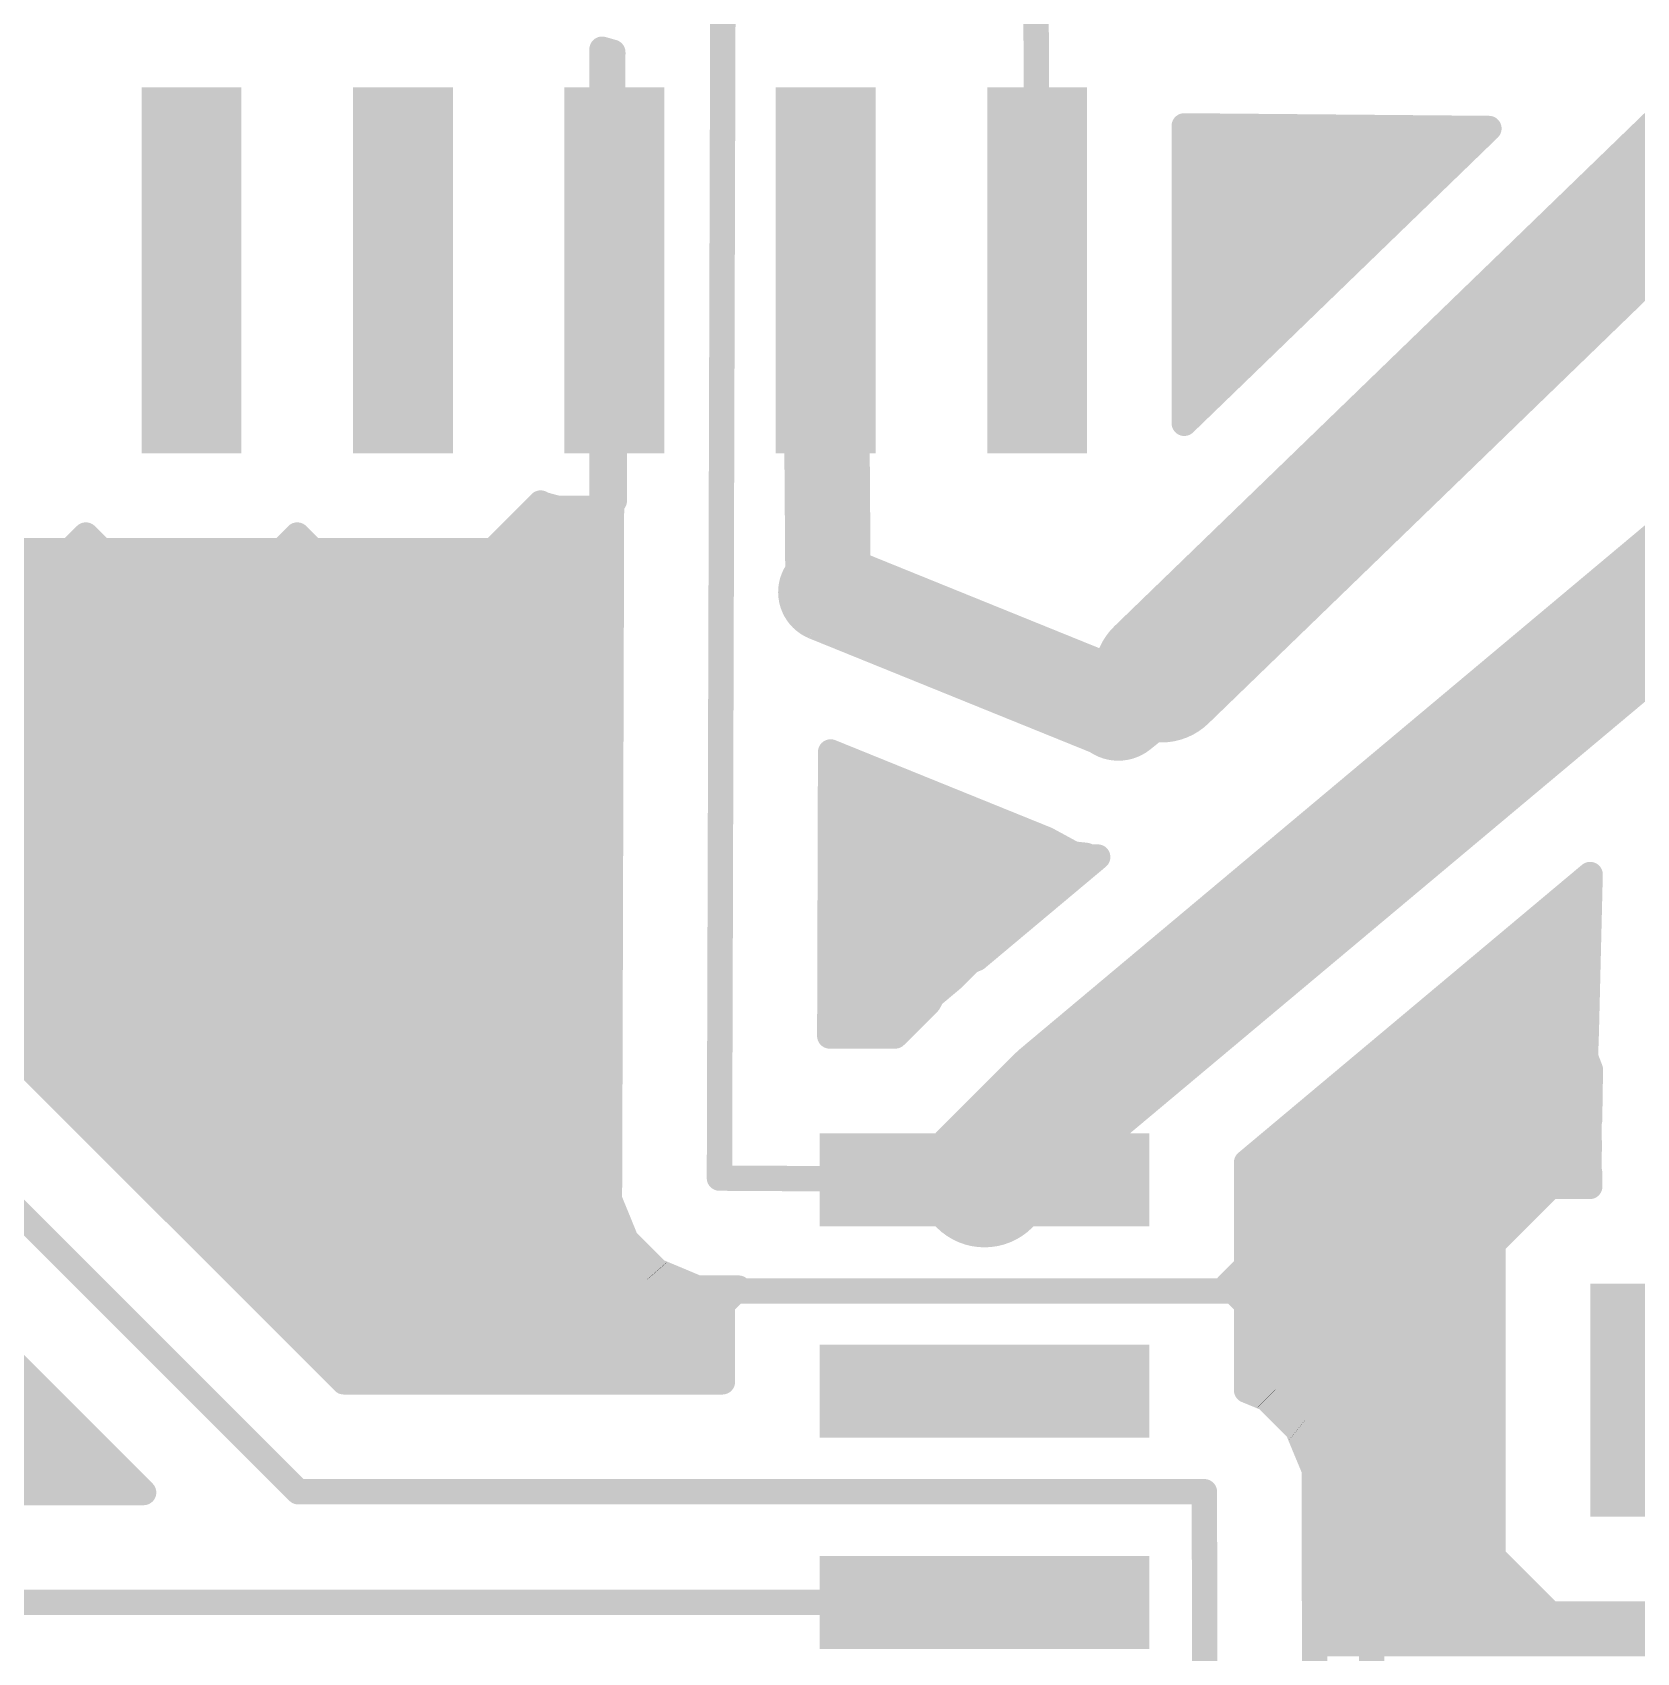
# Model space of a CAD drawing. Extents: x -10.4 to 51.9, y -1.7 to 39.2.
# Drawn here: x 12.46 to 22.1, y 15.03 to 24.77 of the extents above; entities that cross this region are included whole.
import ezdxf

# ---------------------------------------------------------------- set-up
doc = ezdxf.new("R2010")
doc.units = 0
doc.layers.add('1', color=14, linetype='CONTINUOUS')

# ---------------------------------------------------------------- blocks, each defined once
blk = doc.blocks.new('RECT')
blk.add_solid([(-0.5, -0.5), (0.5, -0.5), (-0.5, 0.5), (0.5, 0.5)])

msp = doc.modelspace()

# ---------------------------------------------------------------- linework, layer by layer
at = {"layer": '1'}
for points, const_width in [([(25.6594, 27.1218), (21.6218, 23.2122)], 0.8128), ([(16.5865, 17.8847), (16.6077, 25.1309)], 0.1524), ([(18.4888, 24.8756), (18.495, 23.34)], 0.1524), ([(15.8812, 23.4138), (15.8812, 24.6681)], 0.1524), ([(15.8812, 24.6681), (15.9459, 24.6497)], 0.1524), ([(15.9459, 24.6497), (15.9423, 23.4138)], 0.1524), ([(15.8812, 24.5364), (15.9456, 24.5364)], 0.1524), ([(15.8812, 24.384), (15.9451, 24.384)], 0.1524), ([(15.8812, 24.2316), (15.9447, 24.2316)], 0.1524), ([(19.3792, 24.2075), (21.2093, 24.1917)], 0.1524), ([(19.3792, 22.4203), (19.3792, 24.2075)], 0.1524), ([(21.2093, 24.1917), (20.9229, 23.9143)], 0.1524), ([(15.8812, 24.0792), (15.9442, 24.0792)], 0.1524), ([(19.3792, 24.0792), (21.0931, 24.0792)], 0.1524), ([(15.8812, 23.9268), (15.9438, 23.9268)], 0.1524), ([(19.3792, 23.9268), (20.9357, 23.9268)], 0.1524), ([(20.9229, 23.9143), (19.3792, 22.4203)], 0.1524), ([(15.8812, 23.7744), (15.9433, 23.7744)], 0.1524), ([(19.3792, 23.7744), (20.7783, 23.7744)], 0.1524), ([(15.8812, 23.622), (15.9429, 23.622)], 0.1524), ([(19.3792, 23.622), (20.6208, 23.622)], 0.1524), ([(17.2391, 21.4056), (17.225, 23.34)], 0.5128), ([(21.6218, 23.2122), (19.2418, 20.9087)], 0.8128), ([(15.8812, 23.4696), (15.9424, 23.4696)], 0.1524), ([(15.9423, 23.4138), (15.8812, 23.4138)], 0.1524), ([(19.3792, 23.4696), (20.4634, 23.4696)], 0.1524), ([(15.955, 21.955), (15.955, 23.34)], 0.1524), ([(19.3792, 23.3172), (20.3059, 23.3172)], 0.1524), ([(15.8812, 21.9098), (15.8812, 23.2662)], 0.1524), ([(15.8812, 23.2662), (15.9419, 23.2662)], 0.1524), ([(15.9419, 23.2662), (15.9262, 17.8873)], 0.1524), ([(15.8812, 23.1648), (15.9416, 23.1648)], 0.1524), ([(19.3792, 23.1648), (20.1484, 23.1648)], 0.1524), ([(15.8812, 23.0124), (15.9411, 23.0124)], 0.1524), ([(19.3792, 23.0124), (19.991, 23.0124)], 0.1524), ([(15.8812, 22.86), (15.9407, 22.86)], 0.1524), ([(19.3792, 22.86), (19.8335, 22.86)], 0.1524), ([(15.8812, 22.7076), (15.9402, 22.7076)], 0.1524), ([(19.3792, 22.7076), (19.6761, 22.7076)], 0.1524), ([(15.8812, 22.5552), (15.9398, 22.5552)], 0.1524), ([(19.3792, 22.5552), (19.5186, 22.5552)], 0.1524), ([(15.8812, 22.4028), (15.9393, 22.4028)], 0.1524), ([(15.8812, 22.2504), (15.9389, 22.2504)], 0.1524), ([(15.8812, 22.098), (15.9384, 22.098)], 0.1524), ([(15.227, 21.6558), (15.5123, 21.9411)], 0.1524), ([(15.5, 21.5), (15.955, 21.955)], 0.1524), ([(15.5123, 21.9411), (15.5275, 21.9323)], 0.1524), ([(15.5275, 21.9323), (15.6115, 21.9098)], 0.1524), ([(15.8812, 21.9456), (15.938, 21.9456)], 0.1524), ([(15.6115, 21.9098), (15.8812, 21.9098)], 0.1524), ([(22.4989, 21.5724), (18.6517, 18.3477)], 0.8128), ([(12.687, 21.6558), (12.78, 21.7488)], 0.1524), ([(12.78, 21.7488), (12.873, 21.6558)], 0.1524), ([(13.957, 21.6558), (14.05, 21.7488)], 0.1524), ([(14.05, 21.7488), (14.143, 21.6558)], 0.1524), ([(15.3644, 21.7932), (15.9376, 21.7932)], 0.1524), ([(10.2654, 21.6408), (15.9371, 21.6408)], 0.1524), ([(11.603, 21.6558), (12.687, 21.6558)], 0.1524), ([(12.873, 21.6558), (13.957, 21.6558)], 0.1524), ([(14.143, 21.6558), (15.227, 21.6558)], 0.1524), ([(18.9829, 20.6991), (17.2391, 21.4056)], 0.6), ([(10.2654, 21.4884), (15.9367, 21.4884)], 0.1524), ([(11.375, 21.5), (15.5, 21.5)], 0.1524), ([(15.5, 21.5), (15.5, 18)], 0.1524), ([(10.2654, 21.336), (15.9362, 21.336)], 0.1524), ([(10.2654, 21.1836), (15.9358, 21.1836)], 0.1524), ([(19.2418, 20.9087), (18.9829, 20.6991)], 0.6128), ([(10.2654, 21.0312), (15.9353, 21.0312)], 0.1524), ([(10.2654, 20.8788), (15.9349, 20.8788)], 0.1524), ([(10.2654, 20.7264), (15.9344, 20.7264)], 0.1524), ([(14.3297, 16.6604), (10.2654, 20.7247)], 0.1524), ([(10.4161, 20.574), (15.934, 20.574)], 0.1524), ([(14.0562, 16), (9.605, 20.4512)], 0.1524), ([(10.5685, 20.4216), (15.9336, 20.4216)], 0.1524), ([(17.2494, 18.7386), (17.2544, 20.4454)], 0.1524), ([(17.2543, 20.4216), (17.3131, 20.4216)], 0.1524), ([(17.2544, 20.4454), (18.552, 19.9197)], 0.1524), ([(10.7209, 20.2692), (15.9331, 20.2692)], 0.1524), ([(17.2539, 20.2692), (17.6893, 20.2692)], 0.1524), ([(10.8733, 20.1168), (15.9327, 20.1168)], 0.1524), ([(17.2535, 20.1168), (18.0655, 20.1168)], 0.1524), ([(9.2309, 19.8913), (13.1269, 15.9954)], 0.1524), ([(11.0257, 19.9644), (15.9322, 19.9644)], 0.1524), ([(17.253, 19.9644), (18.4417, 19.9644)], 0.1524), ([(18.552, 19.9197), (18.7136, 19.8319)], 0.1524), ([(11.1781, 19.812), (15.9318, 19.812)], 0.1524), ([(17.2526, 19.812), (18.8566, 19.812)], 0.1524), ([(18.8589, 19.8139), (18.132, 19.2046)], 0.1524), ([(18.7136, 19.8319), (18.7879, 19.8241)], 0.1524), ([(18.7879, 19.8241), (18.8139, 19.8136)], 0.1524), ([(18.8139, 19.8136), (18.8589, 19.8139)], 0.1524), ([(19.7538, 17.9789), (21.8175, 19.7087)], 0.1524), ([(21.8175, 19.7087), (21.7947, 18.77)], 0.1524), ([(11.3305, 19.6596), (15.9313, 19.6596)], 0.1524), ([(17.2521, 19.6596), (18.6748, 19.6596)], 0.1524), ([(21.7589, 19.6596), (21.8163, 19.6596)], 0.1524), ([(11.4829, 19.5072), (15.9309, 19.5072)], 0.1524), ([(17.2517, 19.5072), (18.493, 19.5072)], 0.1524), ([(21.5771, 19.5072), (21.8126, 19.5072)], 0.1524), ([(11.6353, 19.3548), (15.9304, 19.3548)], 0.1524), ([(17.2512, 19.3548), (18.3111, 19.3548)], 0.1524), ([(21.3953, 19.3548), (21.8089, 19.3548)], 0.1524), ([(11.7877, 19.2024), (15.93, 19.2024)], 0.1524), ([(17.2508, 19.2024), (18.1266, 19.2024)], 0.1524), ([(18.132, 19.2046), (18.0906, 19.1875)], 0.1524), ([(21.2135, 19.2024), (21.8052, 19.2024)], 0.1524), ([(18.0906, 19.1875), (17.982, 19.0789)], 0.1524), ([(11.9401, 19.05), (15.9295, 19.05)], 0.1524), ([(17.2503, 19.05), (17.9475, 19.05)], 0.1524), ([(17.982, 19.0789), (17.8643, 18.9803)], 0.1524), ([(21.0316, 19.05), (21.8015, 19.05)], 0.1524), ([(17.8436, 18.9405), (17.6417, 18.7386)], 0.1524), ([(17.8643, 18.9803), (17.8436, 18.9405)], 0.1524), ([(12.0925, 18.8976), (15.9291, 18.8976)], 0.1524), ([(17.2499, 18.8976), (17.8007, 18.8976)], 0.1524), ([(20.8498, 18.8976), (21.7978, 18.8976)], 0.1524), ([(12.2449, 18.7452), (15.9287, 18.7452)], 0.1524), ([(17.6417, 18.7386), (17.2494, 18.7386)], 0.1524), ([(17.2495, 18.7452), (17.6483, 18.7452)], 0.1524), ([(20.668, 18.7452), (21.7939, 18.7452)], 0.1524), ([(21.7947, 18.77), (21.7895, 18.6175)], 0.1524), ([(18.6517, 18.3477), (18.179, 17.875)], 0.8128), ([(21.7895, 18.6175), (21.7909, 18.6135)], 0.1524), ([(12.3973, 18.5928), (15.9282, 18.5928)], 0.1524), ([(20.4862, 18.5928), (21.7972, 18.5928)], 0.1524), ([(21.7909, 18.6135), (21.7908, 18.6094)], 0.1524), ([(21.7908, 18.6094), (21.8189, 18.5367)], 0.1524), ([(21.8189, 18.5367), (21.8144, 18.232)], 0.1524), ([(12.5497, 18.4404), (15.9278, 18.4404)], 0.1524), ([(20.3044, 18.4404), (21.8175, 18.4404)], 0.1524), ([(12.7021, 18.288), (15.9273, 18.288)], 0.1524), ([(20.1225, 18.288), (21.8152, 18.288)], 0.1524), ([(21.8144, 18.232), (21.8102, 18.2215)], 0.1524), ([(12.8545, 18.1356), (15.9269, 18.1356)], 0.1524), ([(19.9407, 18.1356), (21.8113, 18.1356)], 0.1524), ([(21.8102, 18.2215), (21.8121, 18.0758)], 0.1524), ([(21.8121, 18.0758), (21.8099, 17.9301)], 0.1524), ([(13.0069, 17.9832), (15.9264, 17.9832)], 0.1524), ([(15.5, 18), (16.2267, 17.2067)], 0.1524), ([(19.7538, 17.3536), (19.7538, 17.9789)], 0.1524), ([(19.7589, 17.9832), (21.8107, 17.9832)], 0.1524), ([(15.9262, 17.8873), (15.9254, 17.7573)], 0.1524), ([(18.179, 17.875), (16.5865, 17.8847)], 0.1524), ([(21.8099, 17.9301), (21.8141, 17.9196)], 0.1524), ([(21.8141, 17.9196), (21.8151, 17.8345)], 0.1524), ([(13.1593, 17.8308), (15.9258, 17.8308)], 0.1524), ([(15.9254, 17.7573), (15.9258, 17.7563)], 0.1524), ([(15.9258, 17.7563), (15.9258, 17.7552)], 0.1524), ([(15.9258, 17.7552), (15.9754, 17.6345)], 0.1524), ([(19.7538, 17.8308), (21.5733, 17.8308)], 0.1524), ([(21.577, 17.8345), (21.2348, 17.4923)], 0.1524), ([(21.8151, 17.8345), (21.577, 17.8345)], 0.1524), ([(13.3117, 17.6784), (15.9573, 17.6784)], 0.1524), ([(19.7538, 17.6784), (21.4209, 17.6784)], 0.1524), ([(15.9754, 17.6345), (16.0244, 17.514)], 0.1524), ([(13.4641, 17.526), (16.0195, 17.526)], 0.1524), ([(16.0244, 17.514), (16.0252, 17.5132)], 0.1524), ([(16.0252, 17.5132), (16.0256, 17.5122)], 0.1524), ([(16.0256, 17.5122), (16.1174, 17.4199)], 0.1524), ([(19.7538, 17.526), (21.2685, 17.526)], 0.1524), ([(21.2348, 17.4923), (21.2348, 15.6083)], 0.1524), ([(13.6165, 17.3736), (16.1631, 17.3736)], 0.1524), ([(16.1174, 17.4199), (16.2091, 17.3271)], 0.1524), ([(19.6402, 17.24), (19.7538, 17.3536)], 0.1524), ([(19.7538, 17.3736), (21.2348, 17.3736)], 0.1524), ([(16.2091, 17.3271), (16.2101, 17.3267)], 0.1524), ([(16.2101, 17.3267), (16.2108, 17.3259)], 0.1524), ([(16.2108, 17.3259), (16.331, 17.2757)], 0.1524), ([(16.331, 17.2757), (16.4512, 17.2251)], 0.1524), ([(13.7689, 17.2212), (16.699, 17.2212)], 0.1524), ([(16.2267, 17.2067), (19.9667, 17.2067)], 0.1524), ([(16.4512, 17.2251), (16.4523, 17.2251)], 0.1524), ([(16.4523, 17.2251), (16.4533, 17.2246)], 0.1524), ([(16.4533, 17.2246), (16.5837, 17.2243)], 0.1524), ([(16.5837, 17.2243), (16.7014, 17.2235)], 0.1524), ([(16.7014, 17.2235), (16.6042, 17.1264)], 0.1524), ([(19.7538, 17.1264), (19.6402, 17.24)], 0.1524), ([(19.659, 17.2212), (21.2348, 17.2212)], 0.1524), ([(19.9667, 17.2067), (20.5, 16.74)], 0.1524), ([(13.9213, 17.0688), (16.6042, 17.0688)], 0.1524), ([(16.6042, 17.1264), (16.6042, 16.6604)], 0.1524), ([(19.7538, 16.6097), (19.7538, 17.1264)], 0.1524), ([(19.7538, 17.0688), (21.2348, 17.0688)], 0.1524), ([(14.0737, 16.9164), (16.6042, 16.9164)], 0.1524), ([(19.7538, 16.9164), (21.2348, 16.9164)], 0.1524), ([(14.2261, 16.764), (16.6042, 16.764)], 0.1524), ([(19.7538, 16.764), (21.2348, 16.764)], 0.1524), ([(20.5, 16.74), (20.534, 5.5)], 0.1524), ([(10.3558, 16.6116), (12.5107, 16.6116)], 0.1524), ([(16.6042, 16.6604), (14.3297, 16.6604)], 0.1524), ([(19.7538, 16.6116), (21.2348, 16.6116)], 0.1524), ([(19.873, 16.5606), (19.7538, 16.6097)], 0.1524), ([(19.8735, 16.5601), (19.873, 16.5606)], 0.1524), ([(19.8741, 16.5599), (19.8735, 16.5601)], 0.1524), ([(19.9665, 16.4674), (19.8741, 16.5599)], 0.1524), ([(10.3558, 16.4592), (12.6631, 16.4592)], 0.1524), ([(20.0592, 16.3751), (19.9665, 16.4674)], 0.1524), ([(19.9748, 16.4592), (21.2348, 16.4592)], 0.1524), ([(10.3558, 16.3068), (12.8155, 16.3068)], 0.1524), ([(20.0594, 16.3745), (20.0592, 16.3751)], 0.1524), ([(20.0599, 16.3741), (20.0594, 16.3745)], 0.1524), ([(20.1099, 16.2533), (20.0599, 16.3741)], 0.1524), ([(20.0877, 16.3068), (21.2348, 16.3068)], 0.1524), ([(20.1601, 16.1326), (20.1099, 16.2533)], 0.1524), ([(10.3558, 16.1544), (12.9679, 16.1544)], 0.1524), ([(20.1511, 16.1544), (21.2348, 16.1544)], 0.1524), ([(20.1601, 16.132), (20.1601, 16.1326)], 0.1524), ([(20.1604, 16.1314), (20.1601, 16.132)], 0.1524), ([(20.1604, 16.0003), (20.1604, 16.1314)], 0.1524), ([(10.2742, 16.002), (13.1203, 16.002)], 0.1524), ([(13.1269, 15.9954), (12.2036, 15.9954)], 0.1524), ([(19.5, 16), (14.0562, 16)], 0.1524), ([(19.5096, 10.8939), (19.5, 16)], 0.1524), ([(20.1604, 16.002), (21.2348, 16.002)], 0.1524), ([(20.1698, 11.0259), (20.1604, 16.0003)], 0.1524), ([(20.1607, 15.8496), (21.2348, 15.8496)], 0.1524), ([(20.161, 15.6972), (21.2348, 15.6972)], 0.1524), ([(21.2348, 15.6083), (21.577, 15.2661)], 0.1524), ([(20.1613, 15.5448), (21.2984, 15.5448)], 0.1524), ([(12.335, 15.335), (18.179, 15.335)], 0.1524), ([(20.1615, 15.3924), (21.4508, 15.3924)], 0.1524), ([(20.1618, 15.24), (39.3178, 15.24)], 0.1524), ([(21.577, 15.2661), (23.661, 15.2661)], 0.1524), ([(20.1621, 15.0876), (39.3175, 15.0876)], 0.1524)]:
    msp.add_lwpolyline(points, dxfattribs=dict(at, const_width=const_width))
for points, const_width in [([(15.9193, 24.6681, 1), (15.8431, 24.6681)], 0.0762), ([(15.8916, 24.7047, 1), (15.8708, 24.6314)], 0.0762), ([(15.984, 24.6496, 1), (15.9078, 24.6498)], 0.0762), ([(15.9355, 24.6131, 1), (15.9563, 24.6864)], 0.0762), ([(15.8812, 24.5745, 1), (15.8812, 24.4983)], 0.0762), ([(15.9456, 24.4983, 1), (15.9456, 24.5745)], 0.0762), ([(15.8812, 24.4221, 1), (15.8812, 24.3459)], 0.0762), ([(15.9451, 24.3459, 1), (15.9451, 24.4221)], 0.0762), ([(15.8812, 24.2697, 1), (15.8812, 24.1935)], 0.0762), ([(15.9447, 24.1935, 1), (15.9447, 24.2697)], 0.0762), ([(19.3795, 24.2456, 1), (19.3789, 24.1694)], 0.0762), ([(19.4173, 24.2075, 1), (19.3411, 24.2075)], 0.0762), ([(21.2358, 24.1644, 1), (21.1828, 24.2191)], 0.0762), ([(21.209, 24.1536, 1), (21.2097, 24.2298)], 0.0762), ([(15.8812, 24.1173, 1), (15.8812, 24.0411)], 0.0762), ([(15.9442, 24.0411, 1), (15.9442, 24.1173)], 0.0762), ([(19.3792, 24.1173, 1), (19.3792, 24.0411)], 0.0762), ([(21.0931, 24.0411, 1), (21.0931, 24.1173)], 0.0762), ([(15.8812, 23.9649, 1), (15.8812, 23.8887)], 0.0762), ([(15.9438, 23.8887, 1), (15.9438, 23.9649)], 0.0762), ([(19.3792, 23.9649, 1), (19.3792, 23.8887)], 0.0762), ([(20.8963, 23.9417, 1), (20.9494, 23.887)], 0.0762), ([(20.9494, 23.887, 1), (20.8964, 23.9417)], 0.0762), ([(20.9357, 23.8887, 1), (20.9357, 23.9649)], 0.0762), ([(15.8812, 23.8125, 1), (15.8812, 23.7363)], 0.0762), ([(15.9433, 23.7363, 1), (15.9433, 23.8125)], 0.0762), ([(19.3792, 23.8125, 1), (19.3792, 23.7363)], 0.0762), ([(20.7783, 23.7363, 1), (20.7783, 23.8125)], 0.0762), ([(15.8812, 23.6601, 1), (15.8812, 23.5839)], 0.0762), ([(15.9429, 23.5839, 1), (15.9429, 23.6601)], 0.0762), ([(19.3792, 23.6601, 1), (19.3792, 23.5839)], 0.0762), ([(20.6208, 23.5839, 1), (20.6208, 23.6601)], 0.0762), ([(17.3532, 23.3409, 1), (17.0968, 23.3391)], 0.2564), ([(21.4804, 23.3582, 1), (21.7631, 23.0663)], 0.4064), ([(21.7631, 23.0662, 1), (21.4805, 23.3582)], 0.4064), ([(15.8812, 23.5077, 1), (15.8812, 23.4315)], 0.0762), ([(15.8812, 23.4519, 1), (15.8812, 23.3757)], 0.0762), ([(15.9423, 23.3757, 1), (15.9423, 23.4519)], 0.0762), ([(15.9424, 23.4315, 1), (15.9424, 23.5077)], 0.0762), ([(19.3792, 23.5077, 1), (19.3792, 23.4315)], 0.0762), ([(20.4634, 23.4315, 1), (20.4634, 23.5077)], 0.0762), ([(15.8431, 23.4138, 1), (15.9193, 23.4138)], 0.0762), ([(15.9042, 23.4139, 1), (15.9804, 23.4137)], 0.0762), ([(15.9931, 23.34, 1), (15.9169, 23.34)], 0.0762), ([(18.4569, 23.3398, 1), (18.5331, 23.3402)], 0.0762), ([(19.3792, 23.3553, 1), (19.3792, 23.2791)], 0.0762), ([(20.3059, 23.2791, 1), (20.3059, 23.3553)], 0.0762), ([(15.9193, 23.2662, 1), (15.8431, 23.2662)], 0.0762), ([(15.8812, 23.3043, 1), (15.8812, 23.2281)], 0.0762), ([(15.9799, 23.2661, 1), (15.9038, 23.2663)], 0.0762), ([(15.9419, 23.2281, 1), (15.9419, 23.3043)], 0.0762), ([(15.8812, 23.2029, 1), (15.8812, 23.1267)], 0.0762), ([(15.9416, 23.1267, 1), (15.9416, 23.2029)], 0.0762), ([(19.3792, 23.2029, 1), (19.3792, 23.1267)], 0.0762), ([(20.1484, 23.1267, 1), (20.1484, 23.2029)], 0.0762), ([(15.8812, 23.0505, 1), (15.8812, 22.9743)], 0.0762), ([(15.9411, 22.9743, 1), (15.9411, 23.0505)], 0.0762), ([(19.3792, 23.0505, 1), (19.3792, 22.9743)], 0.0762), ([(19.991, 22.9743, 1), (19.991, 23.0505)], 0.0762), ([(15.8812, 22.8981, 1), (15.8812, 22.8219)], 0.0762), ([(15.9407, 22.8219, 1), (15.9407, 22.8981)], 0.0762), ([(19.3792, 22.8981, 1), (19.3792, 22.8219)], 0.0762), ([(19.8335, 22.8219, 1), (19.8335, 22.8981)], 0.0762), ([(15.8812, 22.7457, 1), (15.8812, 22.6695)], 0.0762), ([(15.9402, 22.6695, 1), (15.9402, 22.7457)], 0.0762), ([(19.3792, 22.7457, 1), (19.3792, 22.6695)], 0.0762), ([(19.6761, 22.6695, 1), (19.6761, 22.7457)], 0.0762), ([(15.8812, 22.5933, 1), (15.8812, 22.5171)], 0.0762), ([(15.9398, 22.5171, 1), (15.9398, 22.5933)], 0.0762), ([(19.3792, 22.5933, 1), (19.3792, 22.5171)], 0.0762), ([(19.5186, 22.5171, 1), (19.5186, 22.5933)], 0.0762), ([(15.8812, 22.4409, 1), (15.8812, 22.3647)], 0.0762), ([(15.9393, 22.3647, 1), (15.9393, 22.4409)], 0.0762), ([(19.3527, 22.4477, 1), (19.4057, 22.3929)], 0.0762), ([(19.3411, 22.4203, 1), (19.4173, 22.4203)], 0.0762), ([(15.8812, 22.2885, 1), (15.8812, 22.2123)], 0.0762), ([(15.9389, 22.2123, 1), (15.9389, 22.2885)], 0.0762), ([(15.8812, 22.1361, 1), (15.8812, 22.0599)], 0.0762), ([(15.9384, 22.0599, 1), (15.9384, 22.1361)], 0.0762), ([(15.5313, 21.9741, 1), (15.4932, 21.9081)], 0.0762), ([(15.5392, 21.9142, 1), (15.4853, 21.9681)], 0.0762), ([(15.5374, 21.9691, 1), (15.5177, 21.8955)], 0.0762), ([(15.5085, 21.8993, 1), (15.5466, 21.9653)], 0.0762), ([(15.8812, 21.9837, 1), (15.8812, 21.9075)], 0.0762), ([(15.9819, 21.9281, 1), (15.9281, 21.9819)], 0.0762), ([(15.938, 21.9075, 1), (15.938, 21.9837)], 0.0762), ([(15.6115, 21.9479, 1), (15.6115, 21.8717)], 0.0762), ([(15.6017, 21.873, 1), (15.6214, 21.9466)], 0.0762), ([(15.8431, 21.9098, 1), (15.9193, 21.9098)], 0.0762), ([(15.8812, 21.8717, 1), (15.8812, 21.9479)], 0.0762), ([(15.9169, 21.955, 1), (15.9931, 21.955)], 0.0762), ([(12.8069, 21.7758, 1), (12.7531, 21.7219)], 0.0762), ([(12.8069, 21.7219, 1), (12.7531, 21.7758)], 0.0762), ([(14.0769, 21.7758, 1), (14.0231, 21.7219)], 0.0762), ([(14.0769, 21.7219, 1), (14.0231, 21.7758)], 0.0762), ([(15.3644, 21.8313, 1), (15.3644, 21.7551)], 0.0762), ([(15.9376, 21.7551, 1), (15.9376, 21.8313)], 0.0762), ([(12.66, 21.6827, 1), (12.7139, 21.6289)], 0.0762), ([(12.687, 21.6177, 1), (12.687, 21.6939)], 0.0762), ([(12.873, 21.6939, 1), (12.873, 21.6177)], 0.0762), ([(12.8461, 21.6289, 1), (12.9, 21.6827)], 0.0762), ([(13.93, 21.6827, 1), (13.9839, 21.6289)], 0.0762), ([(13.957, 21.6177, 1), (13.957, 21.6939)], 0.0762), ([(14.143, 21.6939, 1), (14.143, 21.6177)], 0.0762), ([(14.1161, 21.6289, 1), (14.17, 21.6827)], 0.0762), ([(15.2, 21.6827, 1), (15.2539, 21.6289)], 0.0762), ([(15.227, 21.6177, 1), (15.227, 21.6939)], 0.0762), ([(15.9371, 21.6027, 1), (15.9371, 21.6789)], 0.0762), ([(17.2954, 21.5446, 1), (17.1827, 21.2666)], 0.3), ([(15.5381, 21.5, 1), (15.4619, 21.5)], 0.0762), ([(15.4731, 21.5269, 1), (15.5269, 21.4731)], 0.0762), ([(15.5, 21.4619, 1), (15.5, 21.5381)], 0.0762), ([(15.9367, 21.4503, 1), (15.9367, 21.5265)], 0.0762), ([(17.1109, 21.4047, 1), (17.3673, 21.4066)], 0.2564), ([(15.9362, 21.2979, 1), (15.9362, 21.3741)], 0.0762), ([(15.9358, 21.1455, 1), (15.9358, 21.2217)], 0.0762), ([(19.1005, 21.0548, 1), (19.3832, 20.7627)], 0.4064), ([(19.3382, 20.7897, 1), (19.1454, 21.0278)], 0.3064), ([(15.9353, 20.9931, 1), (15.9353, 21.0693)], 0.0762), ([(15.9349, 20.8407, 1), (15.9349, 20.9169)], 0.0762), ([(18.8865, 20.8182, 1), (19.0793, 20.58)], 0.3064), ([(18.9266, 20.5601, 1), (19.0393, 20.8381)], 0.3), ([(15.9344, 20.6883, 1), (15.9344, 20.7645)], 0.0762), ([(15.934, 20.5359, 1), (15.934, 20.6121)], 0.0762), ([(15.9336, 20.3835, 1), (15.9336, 20.4597)], 0.0762), ([(17.2543, 20.4597, 1), (17.2543, 20.3835)], 0.0762), ([(17.2925, 20.4453, 1), (17.2163, 20.4455)], 0.0762), ([(17.2687, 20.4807, 1), (17.2401, 20.4101)], 0.0762), ([(17.3131, 20.3835, 1), (17.3131, 20.4597)], 0.0762), ([(15.9331, 20.2311, 1), (15.9331, 20.3073)], 0.0762), ([(17.2539, 20.3073, 1), (17.2539, 20.2311)], 0.0762), ([(17.6893, 20.2311, 1), (17.6893, 20.3073)], 0.0762), ([(15.9327, 20.0787, 1), (15.9327, 20.1549)], 0.0762), ([(17.2535, 20.1549, 1), (17.2535, 20.0787)], 0.0762), ([(18.0655, 20.0787, 1), (18.0655, 20.1549)], 0.0762), ([(15.9322, 19.9263, 1), (15.9322, 20.0025)], 0.0762), ([(17.253, 20.0025, 1), (17.253, 19.9263)], 0.0762), ([(18.4417, 19.9263, 1), (18.4417, 20.0025)], 0.0762), ([(18.5701, 19.9532, 1), (18.5338, 19.8862)], 0.0762), ([(18.5377, 19.8844, 1), (18.5663, 19.955)], 0.0762), ([(15.9318, 19.7739, 1), (15.9318, 19.8501)], 0.0762), ([(17.2526, 19.8501, 1), (17.2526, 19.7739)], 0.0762), ([(18.7176, 19.8698, 1), (18.7096, 19.794)], 0.0762), ([(18.6954, 19.7985, 1), (18.7318, 19.8654)], 0.0762), ([(18.8022, 19.8594, 1), (18.7736, 19.7888)], 0.0762), ([(18.8136, 19.8517, 1), (18.8142, 19.7755)], 0.0762), ([(18.7839, 19.7862, 1), (18.7919, 19.862)], 0.0762), ([(18.7996, 19.7783, 1), (18.8282, 19.8489)], 0.0762), ([(18.8834, 19.7847, 1), (18.8344, 19.8431)], 0.0762), ([(18.8566, 19.7739, 1), (18.8566, 19.8501)], 0.0762), ([(18.8592, 19.7758, 1), (18.8586, 19.852)], 0.0762), ([(21.8556, 19.7078, 1), (21.7794, 19.7096)], 0.0762), ([(21.842, 19.6795, 1), (21.793, 19.7379)], 0.0762), ([(15.9313, 19.6215, 1), (15.9313, 19.6977)], 0.0762), ([(17.2521, 19.6977, 1), (17.2521, 19.6215)], 0.0762), ([(18.6748, 19.6215, 1), (18.6748, 19.6977)], 0.0762), ([(21.7589, 19.6977, 1), (21.7589, 19.6215)], 0.0762), ([(21.8163, 19.6215, 1), (21.8163, 19.6977)], 0.0762), ([(15.9309, 19.4691, 1), (15.9309, 19.5453)], 0.0762), ([(17.2517, 19.5453, 1), (17.2517, 19.4691)], 0.0762), ([(18.493, 19.4691, 1), (18.493, 19.5453)], 0.0762), ([(21.5771, 19.5453, 1), (21.5771, 19.4691)], 0.0762), ([(21.8126, 19.4691, 1), (21.8126, 19.5453)], 0.0762), ([(15.9304, 19.3167, 1), (15.9304, 19.3929)], 0.0762), ([(17.2512, 19.3929, 1), (17.2512, 19.3167)], 0.0762), ([(18.3111, 19.3167, 1), (18.3111, 19.3929)], 0.0762), ([(21.3953, 19.3929, 1), (21.3953, 19.3167)], 0.0762), ([(21.8089, 19.3167, 1), (21.8089, 19.3929)], 0.0762), ([(15.93, 19.1643, 1), (15.93, 19.2405)], 0.0762), ([(17.2508, 19.2405, 1), (17.2508, 19.1643)], 0.0762), ([(18.1466, 19.1694, 1), (18.1174, 19.2398)], 0.0762), ([(18.1266, 19.1643, 1), (18.1266, 19.2405)], 0.0762), ([(21.2135, 19.2405, 1), (21.2135, 19.1643)], 0.0762), ([(21.8052, 19.1643, 1), (21.8052, 19.2405)], 0.0762), ([(18.076, 19.2227, 1), (18.1051, 19.1523)], 0.0762), ([(18.1175, 19.1605, 1), (18.0636, 19.2144)], 0.0762), ([(18.1075, 19.2338, 1), (18.1565, 19.1754)], 0.0762), ([(15.9295, 19.0119, 1), (15.9295, 19.0881)], 0.0762), ([(17.2503, 19.0881, 1), (17.2503, 19.0119)], 0.0762), ([(17.9551, 19.1059, 1), (18.0089, 19.052)], 0.0762), ([(17.9475, 19.0119, 1), (17.9475, 19.0881)], 0.0762), ([(18.0065, 19.0497, 1), (17.9575, 19.1081)], 0.0762), ([(21.0316, 19.0881, 1), (21.0316, 19.0119)], 0.0762), ([(21.8015, 19.0119, 1), (21.8015, 19.0881)], 0.0762), ([(17.8098, 18.9581, 1), (17.8774, 18.9229)], 0.0762), ([(17.8706, 18.9136, 1), (17.8167, 18.9675)], 0.0762), ([(17.8399, 19.0095, 1), (17.8888, 18.9511)], 0.0762), ([(17.8981, 18.9627, 1), (17.8306, 18.9979)], 0.0762), ([(15.9291, 18.8595, 1), (15.9291, 18.9357)], 0.0762), ([(17.2499, 18.9357, 1), (17.2499, 18.8595)], 0.0762), ([(17.8007, 18.8595, 1), (17.8007, 18.9357)], 0.0762), ([(20.8498, 18.9357, 1), (20.8498, 18.8595)], 0.0762), ([(21.7978, 18.8595, 1), (21.7978, 18.9357)], 0.0762), ([(15.9287, 18.7071, 1), (15.9287, 18.7833)], 0.0762), ([(17.2494, 18.7767, 1), (17.2494, 18.7005)], 0.0762), ([(17.2495, 18.7833, 1), (17.2495, 18.7071)], 0.0762), ([(17.6147, 18.7655, 1), (17.6686, 18.7117)], 0.0762), ([(17.6417, 18.7005, 1), (17.6417, 18.7767)], 0.0762), ([(17.6483, 18.7071, 1), (17.6483, 18.7833)], 0.0762), ([(20.668, 18.7833, 1), (20.668, 18.7071)], 0.0762), ([(21.7566, 18.7709, 1), (21.8328, 18.7691)], 0.0762), ([(21.8328, 18.7687, 1), (21.7567, 18.7713)], 0.0762), ([(21.7939, 18.7071, 1), (21.7939, 18.7833)], 0.0762), ([(17.2113, 18.7387, 1), (17.2875, 18.7385)], 0.0762), ([(18.5212, 18.5034, 1), (18.7822, 18.192)], 0.4064), ([(18.7954, 18.204, 1), (18.508, 18.4914)], 0.4064), ([(21.8252, 18.6308, 1), (21.7538, 18.6041)], 0.0762), ([(15.9282, 18.5547, 1), (15.9282, 18.6309)], 0.0762), ([(20.4862, 18.6309, 1), (20.4862, 18.5547)], 0.0762), ([(21.7514, 18.6188, 1), (21.8276, 18.6161)], 0.0762), ([(21.8264, 18.6231, 1), (21.7553, 18.5957)], 0.0762), ([(21.7528, 18.6103, 1), (21.8289, 18.6084)], 0.0762), ([(21.829, 18.6126, 1), (21.7529, 18.6145)], 0.0762), ([(21.7553, 18.6002, 1), (21.8266, 18.6269)], 0.0762), ([(21.857, 18.5362, 1), (21.7808, 18.5373)], 0.0762), ([(21.7972, 18.5547, 1), (21.7972, 18.6309)], 0.0762), ([(12.5497, 18.4785, 1), (12.5497, 18.4023)], 0.0762), ([(15.9278, 18.4023, 1), (15.9278, 18.4785)], 0.0762), ([(20.3044, 18.4785, 1), (20.3044, 18.4023)], 0.0762), ([(21.7833, 18.523, 1), (21.8544, 18.5505)], 0.0762), ([(21.8175, 18.4023, 1), (21.8175, 18.4785)], 0.0762), ([(12.7021, 18.3261, 1), (12.7021, 18.2499)], 0.0762), ([(15.9273, 18.2499, 1), (15.9273, 18.3261)], 0.0762), ([(20.1225, 18.3261, 1), (20.1225, 18.2499)], 0.0762), ([(21.8497, 18.2179, 1), (21.779, 18.2461)], 0.0762), ([(21.8152, 18.2499, 1), (21.8152, 18.3261)], 0.0762), ([(12.8545, 18.1737, 1), (12.8545, 18.0975)], 0.0762), ([(15.9269, 18.0975, 1), (15.9269, 18.1737)], 0.0762), ([(18.0353, 18.0187, 1), (18.3227, 17.7313)], 0.4064), ([(19.9407, 18.1737, 1), (19.9407, 18.0975)], 0.0762), ([(21.8483, 18.222, 1), (21.7721, 18.221)], 0.0762), ([(21.7748, 18.2357, 1), (21.8456, 18.2074)], 0.0762), ([(21.7763, 18.2326, 1), (21.8525, 18.2314)], 0.0762), ([(21.8113, 18.0975, 1), (21.8113, 18.1737)], 0.0762), ([(21.8501, 18.0752, 1), (21.774, 18.0763)], 0.0762), ([(21.774, 18.0753, 1), (21.8502, 18.0763)], 0.0762), ([(13.0069, 18.0213, 1), (13.0069, 17.9451)], 0.0762), ([(15.5281, 18.0257, 1), (15.4719, 17.9743)], 0.0762), ([(15.4619, 18, 1), (15.5381, 18)], 0.0762), ([(15.9264, 17.9451, 1), (15.9264, 18.0213)], 0.0762), ([(19.7919, 17.9789, 1), (19.7157, 17.9789)], 0.0762), ([(19.7293, 18.0081, 1), (19.7783, 17.9497)], 0.0762), ([(19.7589, 18.0213, 1), (19.7589, 17.9451)], 0.0762), ([(21.8107, 17.9451, 1), (21.8107, 18.0213)], 0.0762), ([(15.9643, 17.8871, 1), (15.8881, 17.8875)], 0.0762), ([(15.8881, 17.8874, 1), (15.9643, 17.8872)], 0.0762), ([(16.5868, 17.9228, 1), (16.5863, 17.8466)], 0.0762), ([(16.5484, 17.8848, 1), (16.6246, 17.8845)], 0.0762), ([(18.1788, 17.8369, 1), (18.1792, 17.9131)], 0.0762), ([(21.8453, 17.9441, 1), (21.7745, 17.916)], 0.0762), ([(21.7718, 17.9306, 1), (21.848, 17.9295)], 0.0762), ([(21.8521, 17.9201, 1), (21.776, 17.9191)], 0.0762), ([(21.7786, 17.9055, 1), (21.8495, 17.9337)], 0.0762), ([(13.1593, 17.8689, 1), (13.1593, 17.7927)], 0.0762), ([(15.9606, 17.7717, 1), (15.8901, 17.7429)], 0.0762), ([(15.961, 17.7697, 1), (15.8905, 17.7407)], 0.0762), ([(15.9639, 17.7562, 1), (15.8877, 17.7564)], 0.0762), ([(15.9258, 17.7927, 1), (15.9258, 17.8689)], 0.0762), ([(19.7538, 17.8689, 1), (19.7538, 17.7927)], 0.0762), ([(21.577, 17.8726, 1), (21.577, 17.7964)], 0.0762), ([(21.604, 17.8076, 1), (21.5501, 17.8615)], 0.0762), ([(21.5733, 17.7927, 1), (21.5733, 17.8689)], 0.0762), ([(21.777, 17.834, 1), (21.8532, 17.835)], 0.0762), ([(21.8151, 17.7964, 1), (21.8151, 17.8726)], 0.0762), ([(13.3117, 17.7165, 1), (13.3117, 17.6403)], 0.0762), ([(15.8873, 17.7575, 1), (15.9635, 17.7571)], 0.0762), ([(15.8877, 17.7553, 1), (15.9639, 17.7551)], 0.0762), ([(15.8905, 17.7419, 1), (15.9611, 17.7707)], 0.0762), ([(15.9573, 17.6403, 1), (15.9573, 17.7165)], 0.0762), ([(19.7538, 17.7165, 1), (19.7538, 17.6403)], 0.0762), ([(21.4209, 17.6403, 1), (21.4209, 17.7165)], 0.0762), ([(16.0107, 17.6488, 1), (15.9401, 17.6201)], 0.0762), ([(15.9401, 17.62, 1), (16.0106, 17.649)], 0.0762), ([(13.4641, 17.5641, 1), (13.4641, 17.4879)], 0.0762), ([(16.0515, 17.5408, 1), (15.9974, 17.4871)], 0.0762), ([(16.0604, 17.5276, 1), (15.9899, 17.4988)], 0.0762), ([(16.0526, 17.5391, 1), (15.9986, 17.4853)], 0.0762), ([(15.9891, 17.4996, 1), (16.0597, 17.5283)], 0.0762), ([(15.9903, 17.4978, 1), (16.0609, 17.5266)], 0.0762), ([(15.9981, 17.4864, 1), (16.0522, 17.54)], 0.0762), ([(16.0195, 17.4879, 1), (16.0195, 17.5641)], 0.0762), ([(19.7538, 17.5641, 1), (19.7538, 17.4879)], 0.0762), ([(21.2729, 17.4923, 1), (21.1967, 17.4923)], 0.0762), ([(21.2079, 17.5192, 1), (21.2618, 17.4654)], 0.0762), ([(21.2685, 17.4879, 1), (21.2685, 17.5641)], 0.0762), ([(13.6165, 17.4117, 1), (13.6165, 17.3355)], 0.0762), ([(16.1445, 17.4467, 1), (16.0903, 17.3931)], 0.0762), ([(16.0904, 17.393, 1), (16.1444, 17.4467)], 0.0762), ([(16.1631, 17.3355, 1), (16.1631, 17.4117)], 0.0762), ([(19.7538, 17.4117, 1), (19.7538, 17.3355)], 0.0762), ([(19.7807, 17.3267, 1), (19.7269, 17.3806)], 0.0762), ([(21.2348, 17.3355, 1), (21.2348, 17.4117)], 0.0762), ([(16.2238, 17.3622, 1), (16.1943, 17.2919)], 0.0762), ([(16.2371, 17.3535, 1), (16.183, 17.2998)], 0.0762), ([(16.2255, 17.361, 1), (16.1961, 17.2907)], 0.0762), ([(16.182, 17.3003, 1), (16.2362, 17.3539)], 0.0762), ([(16.1838, 17.2991, 1), (16.2379, 17.3527)], 0.0762), ([(16.1953, 17.2915, 1), (16.2248, 17.3618)], 0.0762), ([(16.3458, 17.3108, 1), (16.3162, 17.2406)], 0.0762), ([(16.3163, 17.2406, 1), (16.3457, 17.3109)], 0.0762), ([(19.7157, 17.3536, 1), (19.7919, 17.3536)], 0.0762), ([(13.7689, 17.2593, 1), (13.7689, 17.1831)], 0.0762), ([(16.2267, 17.2448, 1), (16.2267, 17.1686)], 0.0762), ([(16.1986, 17.1809, 1), (16.2548, 17.2324)], 0.0762), ([(16.4514, 17.2632, 1), (16.451, 17.187)], 0.0762), ([(16.467, 17.2602, 1), (16.4376, 17.1899)], 0.0762), ([(16.4534, 17.2627, 1), (16.4531, 17.1865)], 0.0762), ([(16.4364, 17.19, 1), (16.466, 17.2602)], 0.0762), ([(16.4386, 17.1895, 1), (16.468, 17.2598)], 0.0762), ([(16.452, 17.187, 1), (16.4525, 17.2632)], 0.0762), ([(16.5839, 17.2624, 1), (16.5835, 17.1862)], 0.0762), ([(16.5836, 17.1862, 1), (16.5838, 17.2624)], 0.0762), ([(16.7283, 17.1966, 1), (16.6744, 17.2505)], 0.0762), ([(16.699, 17.1831, 1), (16.699, 17.2593)], 0.0762), ([(16.7011, 17.1855, 1), (16.7016, 17.2616)], 0.0762), ([(19.6671, 17.2669, 1), (19.6132, 17.2131)], 0.0762), ([(19.6132, 17.2669, 1), (19.6671, 17.2131)], 0.0762), ([(19.659, 17.2593, 1), (19.659, 17.1831)], 0.0762), ([(19.9917, 17.2353, 1), (19.9416, 17.178)], 0.0762), ([(19.9667, 17.1686, 1), (19.9667, 17.2448)], 0.0762), ([(21.2348, 17.1831, 1), (21.2348, 17.2593)], 0.0762), ([(13.9213, 17.1069, 1), (13.9213, 17.0307)], 0.0762), ([(16.6423, 17.1264, 1), (16.5661, 17.1264)], 0.0762), ([(16.5773, 17.1533, 1), (16.6311, 17.0994)], 0.0762), ([(16.6042, 17.0307, 1), (16.6042, 17.1069)], 0.0762), ([(19.7919, 17.1264, 1), (19.7157, 17.1264)], 0.0762), ([(19.7538, 17.1069, 1), (19.7538, 17.0307)], 0.0762), ([(19.7269, 17.0994, 1), (19.7807, 17.1533)], 0.0762), ([(21.2348, 17.0307, 1), (21.2348, 17.1069)], 0.0762), ([(14.0737, 16.9545, 1), (14.0737, 16.8783)], 0.0762), ([(16.6042, 16.8783, 1), (16.6042, 16.9545)], 0.0762), ([(19.7538, 16.9545, 1), (19.7538, 16.8783)], 0.0762), ([(21.2348, 16.8783, 1), (21.2348, 16.9545)], 0.0762), ([(14.2261, 16.8021, 1), (14.2261, 16.7259)], 0.0762), ([(16.6042, 16.7259, 1), (16.6042, 16.8021)], 0.0762), ([(19.7538, 16.8021, 1), (19.7538, 16.7259)], 0.0762), ([(20.5381, 16.7401, 1), (20.4619, 16.7399)], 0.0762), ([(20.4749, 16.7113, 1), (20.5251, 16.7687)], 0.0762), ([(21.2348, 16.7259, 1), (21.2348, 16.8021)], 0.0762), ([(12.5107, 16.5735, 1), (12.5107, 16.6497)], 0.0762), ([(14.3297, 16.6985, 1), (14.3297, 16.6223)], 0.0762), ([(14.3028, 16.6335, 1), (14.3567, 16.6873)], 0.0762), ([(16.5661, 16.6604, 1), (16.6423, 16.6604)], 0.0762), ([(16.6042, 16.6223, 1), (16.6042, 16.6985)], 0.0762), ([(19.7538, 16.6497, 1), (19.7538, 16.5735)], 0.0762), ([(19.7683, 16.6449, 1), (19.7393, 16.5745)], 0.0762), ([(21.2348, 16.5735, 1), (21.2348, 16.6497)], 0.0762), ([(19.7157, 16.6097, 1), (19.7919, 16.6097)], 0.0762), ([(19.9, 16.5875, 1), (19.8461, 16.5336)], 0.0762), ([(19.888, 16.5953, 1), (19.859, 16.5249)], 0.0762), ([(19.901, 16.5868, 1), (19.8471, 16.5329)], 0.0762), ([(19.8465, 16.5332, 1), (19.9004, 16.587)], 0.0762), ([(19.8585, 16.5253, 1), (19.8875, 16.5958)], 0.0762), ([(19.8596, 16.5246, 1), (19.8886, 16.5951)], 0.0762), ([(12.6631, 16.4211, 1), (12.6631, 16.4973)], 0.0762), ([(19.9934, 16.4944, 1), (19.9396, 16.4404)], 0.0762), ([(19.9748, 16.4973, 1), (19.9748, 16.4211)], 0.0762), ([(19.9396, 16.4405, 1), (19.9935, 16.4944)], 0.0762), ([(21.2348, 16.4211, 1), (21.2348, 16.4973)], 0.0762), ([(12.8155, 16.2687, 1), (12.8155, 16.3449)], 0.0762), ([(20.0943, 16.3898, 1), (20.024, 16.3605)], 0.0762), ([(20.0863, 16.4015, 1), (20.0325, 16.3476)], 0.0762), ([(20.0951, 16.3887, 1), (20.0247, 16.3595)], 0.0762), ([(20.0242, 16.3599, 1), (20.0946, 16.3892)], 0.0762), ([(20.0323, 16.3481, 1), (20.086, 16.4021)], 0.0762), ([(20.0329, 16.3471, 1), (20.0868, 16.401)], 0.0762), ([(20.0877, 16.3449, 1), (20.0877, 16.2687)], 0.0762), ([(21.2348, 16.2687, 1), (21.2348, 16.3449)], 0.0762), ([(20.145, 16.268, 1), (20.0747, 16.2387)], 0.0762), ([(20.0747, 16.2388, 1), (20.1451, 16.2679)], 0.0762), ([(12.9679, 16.1163, 1), (12.9679, 16.1925)], 0.0762), ([(20.1511, 16.1925, 1), (20.1511, 16.1163)], 0.0762), ([(20.1982, 16.1326, 1), (20.122, 16.1326)], 0.0762), ([(20.122, 16.132, 1), (20.1982, 16.132)], 0.0762), ([(20.1953, 16.1466, 1), (20.125, 16.1173)], 0.0762), ([(20.1985, 16.1314, 1), (20.1223, 16.1314)], 0.0762), ([(20.125, 16.118, 1), (20.1953, 16.1473)], 0.0762), ([(20.1252, 16.1167, 1), (20.1956, 16.146)], 0.0762), ([(21.2348, 16.1163, 1), (21.2348, 16.1925)], 0.0762), ([(13.1203, 15.9639, 1), (13.1203, 16.0401)], 0.0762), ([(13.1269, 15.9573, 1), (13.1269, 16.0335)], 0.0762), ([(14.0562, 16.0381, 1), (14.0562, 15.9619)], 0.0762), ([(14.0293, 15.9731, 1), (14.0831, 16.0269)], 0.0762), ([(19.5381, 16.0001, 1), (19.4619, 15.9999)], 0.0762), ([(19.5, 15.9619, 1), (19.5, 16.0381)], 0.0762), ([(20.1604, 16.0401, 1), (20.1604, 15.9639)], 0.0762), ([(20.1985, 16.0003, 1), (20.1223, 16.0002)], 0.0762), ([(21.2348, 15.9639, 1), (21.2348, 16.0401)], 0.0762), ([(13.0999, 15.9685, 1), (13.1538, 16.0223)], 0.0762), ([(20.1223, 16.0003, 1), (20.1985, 16.0003)], 0.0762), ([(20.1607, 15.8877, 1), (20.1607, 15.8115)], 0.0762), ([(21.2348, 15.8115, 1), (21.2348, 15.8877)], 0.0762), ([(20.161, 15.7353, 1), (20.161, 15.6591)], 0.0762), ([(21.2348, 15.6591, 1), (21.2348, 15.7353)], 0.0762), ([(21.2618, 15.6353, 1), (21.2079, 15.5814)], 0.0762), ([(20.1613, 15.5829, 1), (20.1613, 15.5067)], 0.0762), ([(21.1967, 15.6083, 1), (21.2729, 15.6083)], 0.0762), ([(21.2984, 15.5067, 1), (21.2984, 15.5829)], 0.0762), ([(18.179, 15.2969, 1), (18.179, 15.3731)], 0.0762), ([(20.1615, 15.4305, 1), (20.1615, 15.3543)], 0.0762), ([(21.4508, 15.3543, 1), (21.4508, 15.4305)], 0.0762), ([(20.1618, 15.2781, 1), (20.1618, 15.2019)], 0.0762), ([(21.577, 15.3042, 1), (21.577, 15.228)], 0.0762), ([(21.5501, 15.2392, 1), (21.604, 15.2931)], 0.0762), ([(20.1621, 15.1257, 1), (20.1621, 15.0495)], 0.0762)]:
    msp.add_lwpolyline(points, format="xyb", dxfattribs=dict(at, const_width=const_width))

# ---------------------------------------------------------------- block references
for p, xscale, yscale in [((13.415, 23.34), 0.6, 2.2), ((14.685, 23.34), 0.6, 2.2), ((15.955, 23.34), 0.6, 2.2), ((17.225, 23.34), 0.6, 2.2), ((18.495, 23.34), 0.6, 2.2), ((18.179, 17.875), 1.9812, 0.5588), ((18.179, 16.605), 1.9812, 0.5588), ((18.179, 15.335), 1.9812, 0.5588)]:
    msp.add_blockref('RECT', p, dxfattribs=dict(at, xscale=xscale, yscale=yscale))
at = {"layer": '1', "xscale": 1.6, "yscale": 1.4, "rotation": 180}
msp.add_blockref('RECT', (22.619, 16.5503), dxfattribs=at)

doc.saveas('drawing.dxf')
